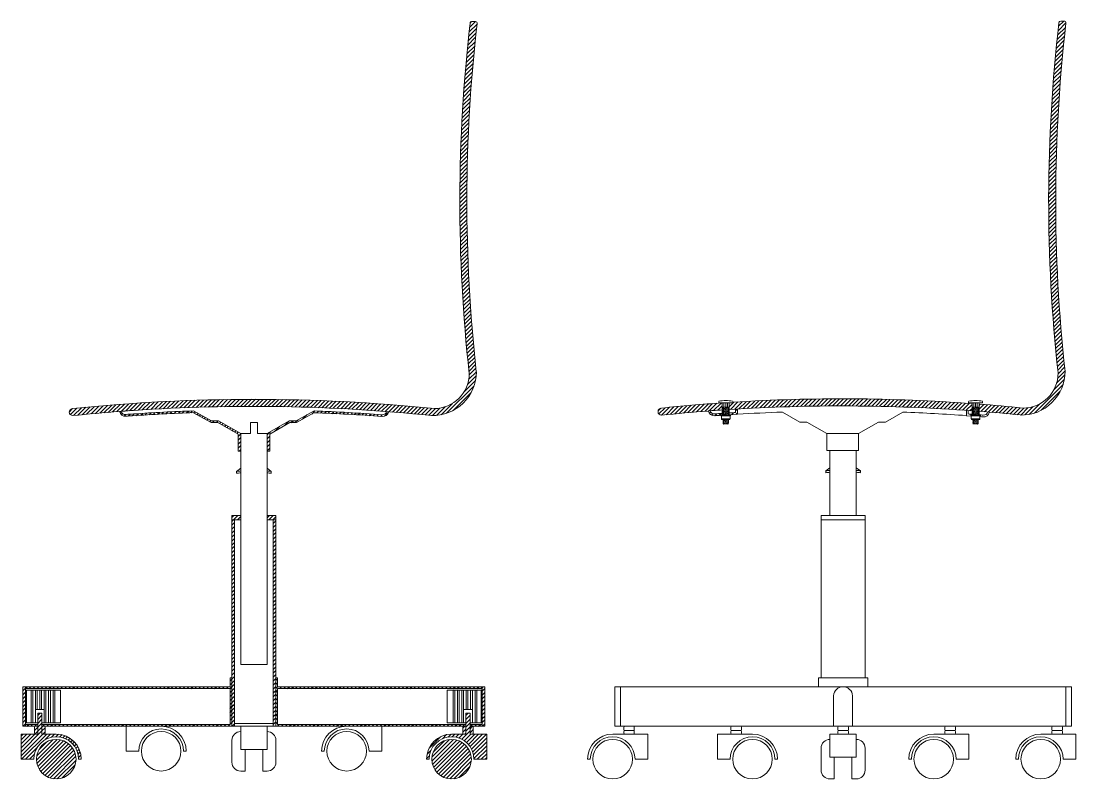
# Model space of a CAD drawing. Header units: millimetres. Extents: x 1744 to 3667, y -56 to 1503.
# Drawn here: x 1915.1 to 2035.2, y -21 to 65.3 of the extents above; entities that cross this region are included whole.
import ezdxf

# ---------------------------------------------------------------- set-up
doc = ezdxf.new("R2010")
doc.units = ezdxf.units.MM
doc.header["$LTSCALE"] = 100
doc.linetypes.add('CONTINUA', pattern=[0])
doc.layers.add('A-FURN', color=8, linetype='Continuous', lineweight=18)
doc.layers.add('SQUADRA', color=7, linetype='Continuous')

msp = doc.modelspace()

# ---------------------------------------------------------------- hatches: boundary and pattern name
at = {"layer": 'SQUADRA', "linetype": 'CONTINUA', "ltscale": 0.02}
h = msp.add_hatch(dxfattribs=at)
h.set_pattern_fill('ANSI31', color=4, scale=0.1)
h.paths.add_polyline_path([(1920.9, 21.18, 0.91506), (1921.02, 20.39, -0.006716), (1926.3, 20.86, -0.00199), (1927.89, 20.97, -0.04249), (1961.81, 20.39, 0.421254), (1966.92, 25.39, -0.056407), (1967.01, 65.04, 0.448318), (1966.81, 65.26), (1966.41, 65.26, 0.38101), (1966.21, 65.08, 0.056176), (1966.12, 25.19, -0.414214), (1962.12, 21.19, 0.051272)])
h = msp.add_hatch(dxfattribs=at)
h.set_pattern_fill('ANSI31', color=4, scale=0.1)
h.paths.add_polyline_path([(2034.03, 65.09, 0.448318), (2033.83, 65.32), (2033.44, 65.32, 0.38101), (2033.24, 65.14, 0.056176), (2033.14, 25.24, -0.414214), (2029.14, 21.24, 0.006217), (2024.15, 21.69), (2024.15, 21.36), (2024.15, 20.88, -0.005884), (2028.84, 20.45, 0.421254), (2033.94, 25.44, -0.056407)])
h = msp.add_hatch(dxfattribs=at)
h.set_pattern_fill('ANSI31', color=4, scale=0.1)
h.paths.add_polyline_path([(1994.91, 21.83, 0.008605), (1988, 21.24), (1988, 20.44, -0.006767), (1993.32, 20.92, -0.00199), (1994.91, 21.03)])
h.paths.add_polyline_path([(1988, 21.24, 1), (1988, 20.44)])
h = msp.add_hatch(dxfattribs=at)
h.set_pattern_fill('ANSI31', color=4, scale=0.1)
h.paths.add_polyline_path([(1996.1, 21.91), (1996.1, 21.86), (1995.71, 21.86), (1995.71, 21.36), (1995.71, 21.09, -0.034584), (2023.35, 20.94), (2023.35, 21.36), (2023.35, 21.75, 0.03385)])
h = msp.add_hatch(dxfattribs=at)
h.set_pattern_fill('ANSI31', color=4, scale=0.1)
h.paths.add_polyline_path([(1937.56, 19.79), (1936.78, 19.79), (1934.74, 20.92, 0.008589), (1927.89, 20.57, 0.00109), (1927.02, 20.51, -0.356049), (1926.5, 20.87, 0.000254), (1926.3, 20.86, 0.372332), (1927.03, 20.31, -0.000879), (1927.73, 20.36, -0.008801), (1934.74, 20.72), (1936.73, 19.59), (1937.51, 19.59), (1939.8, 18.28), (1939.8, 16.34), (1940.1, 16.34), (1940.1, 18.34)])
h = msp.add_hatch(dxfattribs=at)
h.set_pattern_fill('ANSI31', color=4, scale=0.1)
h.paths.add_polyline_path([(1948.46, 20.92), (1946.41, 19.79), (1945.63, 19.79), (1943.1, 18.34), (1943.1, 16.34), (1943.4, 16.34), (1943.4, 18.28), (1945.68, 19.59), (1946.46, 19.59), (1948.43, 20.71, -0.009732), (1956.18, 20.29, 0.380889), (1956.93, 20.83, 0.000252), (1956.73, 20.85, -0.356615), (1956.22, 20.49, 0.009233)])
h = msp.add_hatch(dxfattribs=at)
h.set_pattern_fill('ANSI31', color=4, scale=0.1)
h.set_pattern_definition([(45, (1991.91026, 21.3596), (-0.224506, 0.224506), [])])
h.paths.add_polyline_path([(1994.91, 20.63, 0.00109), (1994.04, 20.57, -0.356049), (1993.53, 20.93, 0.000254), (1993.32, 20.92, 0.372332), (1994.06, 20.37, -0.000879), (1994.76, 20.42), (1994.76, 20.46), (1994.91, 20.46)])
h.paths.add_polyline_path([(1996.63, 21.14, 0.00025), (1996.43, 21.13), (1996.44, 20.73, 0.000912), (1995.71, 20.68), (1995.71, 20.47), (1996.64, 20.54)])
h = msp.add_hatch(dxfattribs=at)
h.set_pattern_fill('ANSI31', color=4, scale=0.1)
h.paths.add_polyline_path([(1940.1, 9.01), (1939.1, 9.01), (1939.1, 8.51), (1940.1, 8.51)])
h.paths.add_polyline_path([(1944.1, 9.01), (1943.1, 9.01), (1943.1, 8.51), (1944.1, 8.51)])
h.paths.add_polyline_path([(1939.4, 8.51), (1939.1, 8.51), (1939.1, -14.99), (1939.4, -14.99)])
h.paths.add_polyline_path([(1944.1, 8.51), (1943.8, 8.51), (1943.8, -14.99), (1944.1, -14.99)])
h = msp.add_hatch(dxfattribs=at)
h.set_pattern_fill('ANSI31', color=4, scale=0.1)
h.paths.add_polyline_path([(1939.1, -9.49), (1938.9, -9.49), (1938.9, -10.49), (1915.6, -10.49), (1915.6, -10.69), (1938.9, -10.69), (1938.9, -14.79), (1917.47, -14.79), (1917.47, -14.99), (1939.1, -14.99)])
h = msp.add_hatch(dxfattribs=at)
h.set_pattern_fill('ANSI31', color=4, scale=0.1)
h.set_pattern_definition([(45, (1944.29705, -10.48702), (-0.2245064, 0.2245064), [])])
h.paths.add_polyline_path([(1967.6, -10.49), (1944.3, -10.49), (1944.3, -9.49), (1944.1, -9.49), (1944.1, -14.99), (1965.72, -14.99), (1965.72, -14.79), (1944.3, -14.79), (1944.3, -10.69), (1967.6, -10.69)])
h.paths.add_polyline_path([(1967.9, -10.49), (1967.6, -10.49), (1967.6, -14.99), (1967.9, -14.99)])
h.paths.add_polyline_path([(1967.6, -14.79), (1966.21, -14.79), (1966.21, -14.99), (1967.6, -14.99)], flags=17)
h.paths.add_polyline_path([(1968.1, -15.89), (1966.21, -15.89), (1966.21, -14.59), (1966.21, -13.49), (1965.72, -13.49), (1965.72, -14.59), (1965.72, -15.89), (1964.1, -15.89, 0.414214), (1961.25, -18.74), (1961.55, -18.74, -1), (1966.65, -18.74), (1968.1, -18.74)])
h.paths.add_polyline_path([(1961.85, -18.74, 1), (1966.35, -18.74, 1)])
h = msp.add_hatch(dxfattribs=at)
h.set_pattern_fill('ANSI31', color=4, scale=0.1)
h.paths.add_polyline_path([(1915.6, -10.49), (1915.3, -10.49), (1915.3, -14.99), (1915.6, -14.99)])
h.paths.add_polyline_path([(1921.65, -18.74), (1921.95, -18.74, 0.414214), (1919.1, -15.89), (1917.47, -15.89), (1917.47, -14.59), (1917.47, -13.49), (1916.99, -13.49), (1916.99, -14.59), (1916.99, -15.89), (1915.1, -15.89), (1915.1, -18.74), (1916.55, -18.74, -1)])
h.paths.add_polyline_path([(1916.85, -18.74, 1), (1921.35, -18.74, 1)])
h = msp.add_hatch(dxfattribs=at)
h.set_pattern_fill('ANSI31', color=5, scale=0.1)
h.paths.add_polyline_path([(1965.72, -14.99), (1965.47, -14.99, 0.414214), (1965.37, -15.09), (1965.37, -15.59), (1965.37, -15.79, 0.414214), (1965.47, -15.89), (1965.72, -15.89)])
h.paths.add_polyline_path([(1966.57, -15.09, 0.414214), (1966.47, -14.99), (1966.21, -14.99), (1966.21, -15.89), (1966.47, -15.89, 0.414214), (1966.57, -15.79), (1966.57, -15.59)])
h.paths.add_polyline_path([(1916.99, -14.79), (1915.6, -14.79), (1915.6, -14.99), (1916.99, -14.99)])
h.paths.add_polyline_path([(1916.99, -14.99), (1916.73, -14.99, 0.414214), (1916.63, -15.09), (1916.63, -15.59), (1916.63, -15.79, 0.414214), (1916.73, -15.89), (1916.99, -15.89)])
h.paths.add_polyline_path([(1917.83, -15.09, 0.414214), (1917.73, -14.99), (1917.47, -14.99), (1917.47, -15.89), (1917.73, -15.89, 0.414214), (1917.83, -15.79), (1917.83, -15.59)])

# ---------------------------------------------------------------- linework, layer by layer
at = {"layer": 'A-FURN', "color": 5, "linetype": 'CONTINUA', "ltscale": 0.1}
for p, q in [((1966.81, 65.26), (1966.41, 65.26)), ((2033.83, 65.32), (2033.44, 65.32)), ((1934.74, 20.92), (1936.78, 19.79)), ((1934.74, 20.72), (1936.73, 19.59)), ((1948.46, 20.92), (1946.41, 19.79)), ((1948.43, 20.71), (1946.46, 19.59)), ((1937.51, 19.59), (1936.73, 19.59)), ((1937.56, 19.79), (1936.78, 19.79)), ((1937.51, 19.59), (1939.8, 18.28)), ((1937.56, 19.79), (1940.1, 18.34)), ((1942, 19.59), (1941.2, 19.59)), ((1945.63, 19.79), (1943.1, 18.34)), ((1945.68, 19.59), (1943.4, 18.28)), ((1945.63, 19.79), (1946.41, 19.79)), ((1945.68, 19.59), (1946.46, 19.59)), ((1939.8, 16.34), (1939.8, 18.28)), ((1940.1, 18.34), (1940.1, -7.97)), ((1940.1, 18.34), (1941.2, 18.34)), ((1942, 18.34), (1943.1, 18.34)), ((1943.1, 18.34), (1943.1, -7.97)), ((1943.4, 16.34), (1943.4, 18.28)), ((1940.1, 16.34), (1939.8, 16.34)), ((1943.3, 16.34), (1943.1, 16.34)), ((1943.1, 16.34), (1943.4, 16.34)), ((1939.1, 9.01), (1940.1, 9.01)), ((1939.1, 9.01), (1939.1, -14.99)), ((1939.1, 9.01), (1939.1, 8.51)), ((1939.1, 8.51), (1940.1, 8.51)), ((1939.4, 8.51), (1939.4, -14.99)), ((1943.8, 8.51), (1943.8, -14.99)), ((1944.1, 9.01), (1944.1, -14.99)), ((1938.9, -10.49), (1915.6, -10.49)), ((1938.9, -10.69), (1915.6, -10.69)), ((1938.9, -10.69), (1938.9, -14.79)), ((1944.3, -10.49), (1967.6, -10.49)), ((1944.3, -10.69), (1944.3, -14.79)), ((1944.3, -10.69), (1967.6, -10.69)), ((1916.99, -14.59), (1916.99, -13.49)), ((1916.99, -13.49), (1917.47, -13.49)), ((1917.47, -14.59), (1917.47, -13.49)), ((1966.21, -13.49), (1965.72, -13.49)), ((1965.72, -14.59), (1965.72, -13.49)), ((1966.21, -14.59), (1966.21, -13.49)), ((1916.99, -14.79), (1915.6, -14.79)), ((1916.63, -15.59), (1916.63, -15.09)), ((1916.63, -15.59), (1916.63, -15.79)), ((1938.9, -14.79), (1917.47, -14.79)), ((1917.83, -15.59), (1917.83, -15.09)), ((1917.83, -15.59), (1917.83, -15.79)), ((1944.3, -14.79), (1965.72, -14.79)), ((1965.37, -15.59), (1965.37, -15.09)), ((1965.37, -15.59), (1965.37, -15.79)), ((1966.21, -14.79), (1967.6, -14.79)), ((1966.57, -15.59), (1966.57, -15.09)), ((1966.57, -15.59), (1966.57, -15.79)), ((1915.1, -15.89), (1915.1, -18.74)), ((1916.99, -15.89), (1915.1, -15.89)), ((1919.1, -15.89), (1917.47, -15.89)), ((1968.1, -15.89), (1968.1, -18.74)), ((1915.1, -18.74), (1916.55, -18.74)), ((1968.1, -18.74), (1966.65, -18.74))]:
    msp.add_line(p, q, dxfattribs=at)
at = {"layer": 'A-FURN', "color": 3}
for p, q in [((1994.53, 22.01), (1994.53, 21.86)), ((1994.53, 21.86), (1996.1, 21.86)), ((1994.89, 21.86), (1995.73, 21.86)), ((1996.1, 22.01), (1996.1, 21.86)), ((2022.96, 22.01), (2022.96, 21.86)), ((2022.96, 21.86), (2024.53, 21.86)), ((2023.33, 21.86), (2024.17, 21.86)), ((2024.53, 22.01), (2024.53, 21.86)), ((1995.87, 20.46), (1994.76, 20.46)), ((1994.76, 20.38), (1994.76, 20.46)), ((1995.05, 21.31), (1995.35, 21.36)), ((1995.05, 21.21), (1995.6, 21.3)), ((1995.05, 21.11), (1995.6, 21.21)), ((1995.05, 21.01), (1995.6, 21.11)), ((1995.05, 20.91), (1995.6, 21.01)), ((1995.05, 20.82), (1995.6, 20.91)), ((1995.05, 20.72), (1995.6, 20.81)), ((1995.05, 20.62), (1995.6, 20.72)), ((1995.05, 20.52), (1995.6, 20.62)), ((1995.24, 20.46), (1995.6, 20.52)), ((1995.87, 20.46), (1995.87, 20.38)), ((2024.3, 20.46), (2023.2, 20.46)), ((2023.2, 20.38), (2023.2, 20.46)), ((2023.49, 21.31), (2023.79, 21.36)), ((2023.49, 21.21), (2024.03, 21.3)), ((2023.49, 21.11), (2024.03, 21.21)), ((2023.49, 21.01), (2024.03, 21.11)), ((2023.49, 20.91), (2024.03, 21.01)), ((2023.49, 20.82), (2024.03, 20.91)), ((2023.49, 20.72), (2024.03, 20.81)), ((2023.49, 20.62), (2024.03, 20.72)), ((2023.49, 20.52), (2024.03, 20.62)), ((2023.68, 20.46), (2024.03, 20.52)), ((2024.3, 20.46), (2024.3, 20.38)), ((1995.87, 20.38), (1994.76, 20.38)), ((1994.82, 20.38), (1994.82, 20.01)), ((1995.8, 20.01), (1994.82, 20.01)), ((1995.75, 19.96), (1994.88, 19.96)), ((1995.04, 19.64), (1995.59, 19.74)), ((1995.04, 19.54), (1995.59, 19.64)), ((1995.04, 19.45), (1995.59, 19.54)), ((1995.04, 19.45), (1995.53, 19.45)), ((1995.05, 19.93), (1995.18, 19.96)), ((1995.05, 19.84), (1995.6, 19.93)), ((1995.05, 19.74), (1995.6, 19.83)), ((1995.8, 20.38), (1995.8, 20.01)), ((2024.3, 20.38), (2023.2, 20.38)), ((2023.26, 20.38), (2023.26, 20.01)), ((2024.24, 20.01), (2023.26, 20.01)), ((2024.19, 19.96), (2023.31, 19.96)), ((2023.48, 19.64), (2024.03, 19.74)), ((2023.48, 19.54), (2024.03, 19.64)), ((2023.48, 19.45), (2024.02, 19.54)), ((2023.48, 19.45), (2023.97, 19.45)), ((2023.49, 19.93), (2023.62, 19.96)), ((2023.49, 19.84), (2024.03, 19.93)), ((2023.49, 19.74), (2024.03, 19.83)), ((2024.24, 20.38), (2024.24, 20.01))]:
    msp.add_line(p, q, dxfattribs=at)
at = {"layer": 'A-FURN', "color": 3, "linetype": 'CONTINUA', "ltscale": 0.02}
for p, q in [((1994.91, 21.86), (1994.91, 21.36)), ((1995.11, 21.86), (1995.11, 21.36)), ((1995.31, 21.86), (1995.31, 21.36)), ((1995.51, 21.86), (1995.51, 21.36)), ((1995.71, 21.86), (1995.71, 21.36)), ((2023.35, 21.86), (2023.35, 21.36)), ((2023.55, 21.86), (2023.55, 21.36)), ((2023.75, 21.86), (2023.75, 21.36)), ((2023.95, 21.86), (2023.95, 21.36)), ((2024.15, 21.86), (2024.15, 21.36)), ((1994.91, 21.36), (1994.91, 20.46)), ((1994.91, 21.36), (1995.71, 21.36)), ((1995.71, 21.36), (1995.71, 20.46)), ((2023.35, 21.36), (2023.35, 20.46)), ((2023.35, 21.36), (2024.15, 21.36)), ((2024.15, 21.36), (2024.15, 20.46))]:
    msp.add_line(p, q, dxfattribs=at)
at = {"layer": 'A-FURN', "color": 5, "linetype": 'CONTINUA', "ltscale": 0.02}
for p, q in [((1996.64, 20.54), (1995.71, 20.47)), ((1996.43, 21.14), (1996.44, 20.73)), ((1996.63, 21.14), (1996.64, 20.54)), ((2022.72, 20.98), (2022.72, 20.38)), ((2022.92, 20.97), (2022.92, 20.57)), ((1941.2, 18.34), (1941.2, 19.59)), ((1942, 19.59), (1942, 18.34)), ((2022.72, 20.38), (2023.26, 20.34)), ((1944.1, 9.01), (1943.1, 9.01)), ((1944.1, 8.51), (1943.1, 8.51)), ((1940.1, -7.97), (1942.8, -7.97)), ((1942.8, -7.97), (1943.1, -7.97)), ((1939.1, -9.49), (1938.9, -9.49)), ((1938.9, -10.49), (1938.9, -9.49)), ((1944.1, -9.49), (1944.3, -9.49)), ((1944.3, -10.49), (1944.3, -9.49)), ((1915.6, -14.99), (1916.99, -14.99)), ((1916.99, -14.59), (1916.99, -15.89)), ((1917.47, -14.99), (1939.4, -14.99)), ((1965.72, -14.99), (1943.8, -14.99)), ((1965.72, -14.59), (1965.72, -15.89)), ((1967.6, -14.99), (1966.21, -14.99)), ((1964.1, -15.89), (1965.72, -15.89)), ((1966.21, -15.89), (1968.1, -15.89))]:
    msp.add_line(p, q, dxfattribs=at)
at = {"layer": 'A-FURN', "color": 7, "linetype": 'CONTINUA', "ltscale": 0.1}
for p, q in [((2001.77, 20.78), (2003.75, 19.65)), ((2015.46, 20.77), (2013.49, 19.65)), ((2004.54, 19.65), (2003.75, 19.65)), ((2004.54, 19.65), (2006.82, 18.34)), ((2012.71, 19.65), (2010.42, 18.34)), ((2012.71, 19.65), (2013.49, 19.65)), ((2006.82, 16.4), (2006.82, 18.34)), ((2006.82, 18.34), (2010.42, 18.34)), ((2010.42, 16.4), (2010.42, 18.34)), ((2010.42, 16.4), (2006.82, 16.4)), ((2006.69, 14.1), (2007.17, 14.45)), ((2010.66, 14.1), (2010.17, 14.45)), ((1939.61, 14.04), (1940.1, 14.39)), ((1939.61, 13.82), (1939.61, 14.04)), ((1943.58, 14.04), (1943.1, 14.39)), ((1943.58, 13.82), (1943.58, 14.04)), ((2006.69, 13.89), (2006.69, 14.1)), ((2010.66, 13.89), (2010.66, 14.1)), ((1927.04, -14.99), (1927.04, -17.84)), ((1931.04, -14.99), (1927.04, -14.99)), ((1940.1, -14.99), (1940.1, -17.62)), ((1940.1, -15.59), (1940.1, -15.59)), ((1943.1, -14.99), (1943.1, -17.62)), ((1943.1, -14.99), (1943.1, -17.62)), ((1943.1, -15.59), (1943.1, -15.59)), ((1943.1, -15.59), (1943.1, -15.59)), ((1952.16, -14.99), (1956.16, -14.99)), ((1956.16, -14.99), (1956.16, -17.84)), ((1982.67, -14.99), (2034.67, -14.99)), ((1983.7, -15.39), (1983.7, -15.09)), ((1983.7, -15.59), (1983.7, -15.79)), ((1983.8, -15.49), (1984.8, -15.49)), ((1984.8, -15.49), (1983.8, -15.49)), ((1984.9, -15.39), (1984.9, -15.09)), ((1984.9, -15.59), (1984.9, -15.79)), ((1995.89, -15.39), (1995.89, -15.09)), ((1995.89, -15.59), (1995.89, -15.79)), ((1996.99, -15.49), (1995.99, -15.49)), ((1995.99, -15.49), (1996.99, -15.49)), ((1997.09, -15.39), (1997.09, -15.09)), ((1997.09, -15.59), (1997.09, -15.79)), ((2008.07, -15.39), (2008.07, -15.09)), ((2008.07, -15.59), (2008.07, -15.79)), ((2009.17, -14.99), (2008.17, -14.99)), ((2009.17, -15.49), (2008.17, -15.49)), ((2008.17, -15.49), (2009.17, -15.49)), ((2009.27, -15.39), (2009.27, -15.09)), ((2009.27, -15.59), (2009.27, -15.79)), ((2020.26, -15.39), (2020.26, -15.09)), ((2020.26, -15.59), (2020.26, -15.79)), ((2020.36, -15.49), (2021.36, -15.49)), ((2021.36, -15.49), (2020.36, -15.49)), ((2021.46, -15.39), (2021.46, -15.09)), ((2021.46, -15.59), (2021.46, -15.79)), ((2032.44, -15.39), (2032.44, -15.09)), ((2032.44, -15.59), (2032.44, -15.79)), ((2033.54, -14.99), (2032.54, -14.99)), ((2033.54, -15.49), (2032.54, -15.49)), ((2032.54, -15.49), (2033.54, -15.49)), ((2033.64, -15.39), (2033.64, -15.09)), ((2033.64, -15.59), (2033.64, -15.79)), ((1939.1, -16.59), (1939.1, -19.09)), ((1944.1, -16.59), (1944.1, -19.09)), ((1944.1, -16.59), (1944.1, -19.09)), ((1982.44, -15.89), (1986.44, -15.89)), ((1986.44, -15.89), (1986.44, -18.74)), ((1994.36, -15.89), (1994.36, -18.74)), ((1998.36, -15.89), (1994.36, -15.89)), ((2007.17, -15.89), (2007.17, -18.52)), ((2008.17, -15.89), (2007.17, -15.89)), ((2007.17, -16.49), (2007.17, -16.49)), ((2009.17, -15.89), (2008.17, -15.89)), ((2009.17, -15.89), (2010.17, -15.89)), ((2010.17, -15.89), (2010.17, -18.52)), ((2010.17, -16.49), (2010.17, -16.49)), ((2018.99, -15.89), (2022.99, -15.89)), ((2022.99, -15.89), (2022.99, -18.74)), ((2031.17, -15.89), (2035.17, -15.89)), ((2032.54, -15.89), (2033.54, -15.89)), ((2035.17, -15.89), (2035.17, -18.74)), ((1927.04, -17.84), (1928.49, -17.84)), ((1933.59, -17.84), (1933.89, -17.84)), ((1940.6, -17.62), (1940.6, -20.09)), ((1942.6, -17.62), (1942.6, -20.09)), ((1942.6, -17.62), (1942.6, -20.09)), ((1949.61, -17.84), (1949.31, -17.84)), ((1956.16, -17.84), (1954.71, -17.84)), ((2006.17, -17.49), (2006.17, -19.99)), ((2011.17, -17.49), (2011.17, -19.99)), ((1979.89, -18.74), (1979.59, -18.74)), ((1986.44, -18.74), (1984.99, -18.74)), ((1994.36, -18.74), (1995.81, -18.74)), ((2000.91, -18.74), (2001.21, -18.74)), ((2010.17, -18.52), (2007.17, -18.52)), ((2007.67, -18.52), (2007.67, -20.99)), ((2009.67, -18.52), (2009.67, -20.99)), ((2016.44, -18.74), (2016.14, -18.74)), ((2022.99, -18.74), (2021.54, -18.74)), ((2028.62, -18.74), (2028.32, -18.74)), ((2035.17, -18.74), (2033.72, -18.74)), ((1940.1, -20.09), (1940.6, -20.09)), ((1943.1, -20.09), (1942.6, -20.09)), ((1943.1, -20.09), (1942.6, -20.09)), ((2007.67, -20.99), (2007.17, -20.99)), ((2010.17, -20.99), (2009.67, -20.99))]:
    msp.add_line(p, q, dxfattribs=at)
at = {"layer": 'A-FURN', "color": 0, "linetype": 'CONTINUA', "ltscale": 0.1}
for p, q in [((2007.17, 16.4), (2007.17, 9.01)), ((2010.17, 16.4), (2010.17, 9.01)), ((2006.17, 9.01), (2006.17, -9.49)), ((2011.17, 9.01), (2006.17, 9.01)), ((2011.17, 8.51), (2006.17, 8.51)), ((2011.17, 9.01), (2011.17, -9.49)), ((2011.17, 9.01), (2011.17, 8.51)), ((2005.87, -9.49), (2005.87, -10.49)), ((2011.47, -9.49), (2005.87, -9.49)), ((2011.47, -9.49), (2011.47, -10.49)), ((2006.17, -10.49), (1982.67, -10.49)), ((1982.67, -10.49), (1982.67, -14.99)), ((1983.32, -10.49), (1983.32, -14.99)), ((2011.17, -10.49), (2006.17, -10.49)), ((2011.17, -10.49), (2034.67, -10.49)), ((2034.02, -10.49), (2034.02, -14.99)), ((2034.67, -10.49), (2034.67, -14.99)), ((2007.59, -14.99), (2007.59, -11.52)), ((2009.75, -14.99), (2009.75, -11.52))]:
    msp.add_line(p, q, dxfattribs=at)
at = {"layer": 'A-FURN', "color": 10, "linetype": 'CONTINUA', "ltscale": 0.1}
for p, q in [((1915.3, -10.49), (1915.3, -14.99)), ((1915.6, -10.49), (1915.6, -14.99)), ((1967.6, -10.49), (1967.6, -14.99)), ((1967.9, -10.49), (1967.9, -14.99)), ((1919.6, -10.89), (1919.6, -14.59)), ((1963.6, -10.89), (1963.6, -14.59))]:
    msp.add_line(p, q, dxfattribs=at)
at = {"layer": 'A-FURN', "color": 10, "linetype": 'CONTINUA', "ltscale": 0.02}
for p, q in [((1915.3, -10.49), (1915.6, -10.49)), ((1967.9, -10.49), (1967.6, -10.49)), ((1919.6, -10.89), (1915.6, -10.89)), ((1915.73, -14.59), (1915.73, -10.89)), ((1916.23, -14.59), (1916.23, -10.89)), ((1916.43, -14.59), (1916.43, -10.89)), ((1916.73, -13.07), (1916.73, -10.89)), ((1916.93, -13.07), (1916.93, -10.89)), ((1917.23, -13.07), (1917.23, -10.89)), ((1917.43, -13.07), (1917.43, -10.89)), ((1917.73, -13.07), (1917.73, -10.89)), ((1917.93, -14.59), (1917.93, -10.89)), ((1918.23, -14.59), (1918.23, -10.89)), ((1918.43, -14.59), (1918.43, -10.89)), ((1918.73, -14.59), (1918.73, -10.89)), ((1918.93, -14.59), (1918.93, -10.89)), ((1963.6, -10.89), (1967.6, -10.89)), ((1964.27, -14.59), (1964.27, -10.89)), ((1964.47, -14.59), (1964.47, -10.89)), ((1964.77, -14.59), (1964.77, -10.89)), ((1964.97, -14.59), (1964.97, -10.89)), ((1965.27, -14.59), (1965.27, -10.89)), ((1965.47, -13.07), (1965.47, -10.89)), ((1965.77, -13.07), (1965.77, -10.89)), ((1965.97, -13.07), (1965.97, -10.89)), ((1966.27, -13.07), (1966.27, -10.89)), ((1966.47, -13.07), (1966.47, -10.89)), ((1966.77, -14.59), (1966.77, -10.89)), ((1966.97, -14.59), (1966.97, -10.89)), ((1967.47, -14.59), (1967.47, -10.89)), ((1916.73, -14.59), (1916.73, -13.07)), ((1916.73, -13.07), (1917.73, -13.07)), ((1917.73, -14.59), (1917.73, -13.07)), ((1965.47, -14.59), (1965.47, -13.07)), ((1966.47, -13.07), (1965.47, -13.07)), ((1966.47, -14.59), (1966.47, -13.07)), ((1915.3, -14.99), (1915.6, -14.99)), ((1916.99, -14.59), (1915.6, -14.59)), ((1919.6, -14.59), (1917.47, -14.59)), ((1963.6, -14.59), (1965.72, -14.59)), ((1966.21, -14.59), (1967.6, -14.59)), ((1967.9, -14.99), (1967.6, -14.99))]:
    msp.add_line(p, q, dxfattribs=at)
at = {"layer": 'A-FURN', "color": 4, "linetype": 'CONTINUA', "ltscale": 0.1}
for p, q in [((1916.99, -14.99), (1916.73, -14.99)), ((1966.21, -14.99), (1966.47, -14.99)), ((1921.65, -18.74), (1921.95, -18.74)), ((1961.55, -18.74), (1961.25, -18.74))]:
    msp.add_line(p, q, dxfattribs=at)
at = {"layer": 'A-FURN', "color": 4, "linetype": 'CONTINUA', "ltscale": 0.02}
for p, q in [((1917.47, -14.59), (1917.47, -15.89)), ((1966.21, -14.59), (1966.21, -15.89))]:
    msp.add_line(p, q, dxfattribs=at)
at = {"layer": 'A-FURN', "color": 7, "linetype": 'CONTINUA', "ltscale": 0.02}
for p, q in [((1939.4, -14.69), (1943.8, -14.69)), ((1939.4, -14.99), (1943.8, -14.99)), ((1940.1, -17.62), (1943.1, -17.62))]:
    msp.add_line(p, q, dxfattribs=at)
at = {"layer": 'A-FURN', "color": 4, "linetype": 'CONTINUA', "ltscale": 0.02}
msp.add_lwpolyline([(1917.73, -14.99), (1917.47, -14.99)], dxfattribs=at)
at = {"layer": 'A-FURN', "color": 5, "linetype": 'CONTINUA', "ltscale": 0.02}
msp.add_lwpolyline([(1965.47, -14.99), (1965.72, -14.99)], dxfattribs=at)
at = {"layer": 'A-FURN', "color": 7, "linetype": 'CONTINUA', "ltscale": 0.1}
for centre in [(1931.04, -17.84), (1952.16, -17.84), (1982.44, -18.74), (1998.36, -18.74), (2018.99, -18.74), (2031.17, -18.74)]:
    msp.add_circle(centre, 2.25, dxfattribs=at)
at = {"layer": 'A-FURN', "color": 5, "linetype": 'CONTINUA', "ltscale": 0.1}
for centre in [(1919.1, -18.74), (1964.1, -18.74)]:
    msp.add_circle(centre, 2.25, dxfattribs=at)
for centre, radius, start, end in [((2143.15, 44.7), 178.11, 173.4306, 186.2912), ((2142.13, 44.8), 176.29, 173.4094, 186.3237), ((1966.41, 65.06), 0.2, 90, 173.7665), ((1966.81, 65.06), 0.2, 353.7488, 90), ((2210.18, 44.76), 178.11, 173.4306, 186.2912), ((2209.16, 44.86), 176.29, 173.4094, 186.3237), ((2033.44, 65.12), 0.2, 90, 173.7665), ((2033.83, 65.12), 0.2, 353.7488, 90), ((1961.93, 25.38), 4.99, 268.684, 0.0577), ((2028.95, 25.44), 4.99, 268.684, 0.0577), ((2029.14, 25.24), 4, 270, 0), ((1962.12, 25.19), 4, 270, 0), ((1941.55, -179.27), 201.51, 84.1414, 95.8586), ((2008.57, -179.21), 201.51, 93.8866, 95.8586), ((2008.57, -179.21), 201.51, 85.7942, 93.549), ((2008.57, -179.21), 201.51, 84.1414, 85.5661), ((1920.98, 20.79), 0.4, 90, 270), ((1941.14, -175.97), 197.39, 94.3111, 95.8621), ((1941.45, -178.56), 200, 93.8874, 94.3435), ((1926.98, 21.01), 0.7, 192.4575, 274.1451), ((1926.98, 21.01), 0.5, 195.7522, 274.1451), ((1941.45, -178.56), 199.6, 93.8952, 94.1451), ((1941.45, -178.56), 199.4, 91.9266, 93.9435), ((1941.45, -178.56), 200, 84.1552, 93.8874), ((1941.45, -178.58), 199.62, 91.9266, 93.8951), ((1941.45, -178.56), 199.4, 85.7617, 87.9921), ((1940.55, -189.33), 210.4, 85.7347, 87.8475), ((1956.25, 20.98), 0.697, 264.265, 347.6702), ((1956.25, 20.99), 0.5, 264.3536, 343.7656), ((1988, 20.84), 0.4, 90, 270), ((2008.16, -175.92), 197.39, 94.3111, 95.8621), ((2008.47, -178.5), 200, 93.8874, 94.3435), ((1994.01, 21.07), 0.7, 192.4575, 274.1451), ((1994.01, 21.07), 0.5, 195.7522, 274.1451), ((2008.47, -178.5), 199.6, 93.8952, 94.1451), ((2008.47, -178.5), 199.4, 93.9435, 94.1451), ((2008.47, -178.54), 200.03, 85.7339, 93.6567), ((2008.47, -178.52), 199.62, 93.456, 93.665), ((2008.47, -178.5), 199.6, 85.725, 85.8476), ((2008.47, -178.5), 200, 84.1552, 85.5038), ((2008.47, -178.5), 199.6, 85.357, 85.4947), ((2024.66, 20.94), 0.7, 264.3536, 346.0412), ((2024.66, 20.94), 0.5, 266.5513, 343.7656), ((1941.45, -178.56), 199.4, 93.9435, 94.1451), ((2008.47, -178.5), 199.4, 85.3635, 85.4641), ((1916.73, -15.09), 0.1, 90, 180), ((1917.73, -15.09), 0.1, 0, 90), ((1965.47, -15.09), 0.1, 90, 180), ((1966.47, -15.09), 0.1, 0, 90), ((1919.1, -18.74), 2.55, 0, 180), ((1916.73, -15.79), 0.1, 180, 270), ((1917.73, -15.79), 0.1, 270, 360), ((1919.1, -18.74), 2.85, 0, 90), ((1964.1, -18.74), 2.85, 90, 180), ((1964.1, -18.74), 2.55, 0, 180), ((1965.47, -15.79), 0.1, 180, 270), ((1966.47, -15.79), 0.1, 270, 0)]:
    msp.add_arc(centre, radius, start, end, dxfattribs=at)
at = {"layer": 'A-FURN', "color": 3}
for centre, radius, start, end in [((1995.31, 18.47), 3.63, 77.5004, 102.4996), ((2023.75, 18.47), 3.63, 77.5004, 102.4996), ((1994.88, 20), 0.048, 174.7365, 260.5784), ((1995.74, 20), 0.048, 279.4216, 5.2635), ((2023.32, 20), 0.048, 174.7365, 260.5784), ((2024.18, 20), 0.048, 279.4216, 5.2635)]:
    msp.add_arc(centre, radius, start, end, dxfattribs=at)
at = {"layer": 'A-FURN', "color": 3, "lineweight": 25}
for centre, radius, start, end in [((1995.08, 21.35), 0.0541, 172.6021, 238.9637), ((1995.08, 21.26), 0.0542, 144.9654, 238.9275), ((1995.08, 21.16), 0.0541, 144.9628, 238.9539), ((1995.08, 20.96), 0.0541, 144.9233, 238.9766), ((1995.08, 20.86), 0.0541, 144.9489, 238.9637), ((1995.08, 20.77), 0.0542, 144.9654, 238.9275), ((1995.08, 20.67), 0.0541, 144.9628, 238.9539), ((1995.08, 20.57), 0.0541, 144.881, 239.0316), ((1995.08, 20.47), 0.0542, 144.9641, 193.3715), ((1995.21, 21.16), 0.223, 138.1212, 144.8882), ((1995.21, 21.06), 0.219, 138.0511, 144.9583), ((1995.1, 21.06), 0.0686, 134.3312, 225.6617), ((1995.21, 20.87), 0.214, 138.0079, 145.0556), ((1995.21, 20.77), 0.223, 138.1212, 144.8882), ((1995.21, 20.67), 0.223, 138.1212, 144.8882), ((1995.21, 20.57), 0.219, 138.0511, 144.9583), ((1995.22, 20.47), 0.228, 138.1914, 144.818), ((1995.22, 20.37), 0.228, 138.1914, 144.818), ((1995.57, 21.35), 0.0542, 301.0725, 10.0934), ((1995.43, 21.16), 0.219, 35.0417, 41.9489), ((1995.57, 21.25), 0.0541, 301.0461, 35.0372), ((1995.43, 21.05), 0.228, 35.182, 41.8086), ((1995.57, 21.16), 0.0541, 300.9684, 35.119), ((1995.56, 21.06), 0.0584, 302.8341, 57.1659), ((1995.43, 20.96), 0.228, 35.182, 41.8086), ((1995.43, 20.86), 0.223, 35.1118, 41.8788), ((1995.57, 20.96), 0.0541, 301.0363, 35.0511), ((1995.43, 20.76), 0.223, 35.1118, 41.8788), ((1995.57, 20.86), 0.0542, 301.0725, 35.0346), ((1995.43, 20.67), 0.219, 35.0417, 41.9489), ((1995.57, 20.76), 0.0541, 301.0461, 35.0372), ((1995.43, 20.56), 0.228, 35.182, 41.8086), ((1995.57, 20.66), 0.0541, 300.9684, 35.119), ((1995.43, 20.47), 0.228, 35.182, 41.8086), ((1995.57, 20.57), 0.0542, 301.0712, 35.0359), ((1995.43, 20.37), 0.219, 35.038, 41.9453), ((1995.57, 20.47), 0.0541, 349.3614, 35.0367), ((2023.51, 21.35), 0.0541, 172.6021, 238.9637), ((2023.51, 21.26), 0.0542, 144.9654, 238.9275), ((2023.51, 21.16), 0.0541, 144.9628, 238.9539), ((2023.53, 21.06), 0.0686, 134.3312, 225.6617), ((2023.51, 20.96), 0.0541, 144.9233, 238.9766), ((2023.51, 20.86), 0.0541, 144.9489, 238.9637), ((2023.51, 20.77), 0.0542, 144.9654, 238.9275), ((2023.51, 20.67), 0.0541, 144.9628, 238.9539), ((2023.51, 20.57), 0.0541, 144.881, 239.0316), ((2023.51, 20.47), 0.0542, 144.9641, 193.3715), ((2023.65, 21.16), 0.223, 138.1212, 144.8882), ((2023.65, 21.06), 0.219, 138.0511, 144.9583), ((2023.64, 20.87), 0.214, 138.0079, 145.0556), ((2023.65, 20.77), 0.223, 138.1212, 144.8882), ((2023.65, 20.67), 0.223, 138.1212, 144.8882), ((2023.65, 20.57), 0.219, 138.0511, 144.9583), ((2023.66, 20.47), 0.228, 138.1914, 144.818), ((2023.66, 20.37), 0.228, 138.1914, 144.818), ((2024.01, 21.35), 0.0542, 301.0725, 10.0934), ((2023.87, 21.16), 0.219, 35.0417, 41.9489), ((2024.01, 21.25), 0.0541, 301.0461, 35.0372), ((2023.86, 21.05), 0.228, 35.182, 41.8086), ((2024.01, 21.16), 0.0541, 300.9684, 35.119), ((2024, 21.06), 0.0584, 302.8341, 57.1659), ((2023.86, 20.96), 0.228, 35.182, 41.8086), ((2023.87, 20.86), 0.223, 35.1118, 41.8788), ((2024.01, 20.96), 0.0541, 301.0363, 35.0511), ((2023.87, 20.76), 0.223, 35.1118, 41.8788), ((2024.01, 20.86), 0.0542, 301.0725, 35.0346), ((2023.87, 20.67), 0.219, 35.0417, 41.9489), ((2024.01, 20.76), 0.0541, 301.0461, 35.0372), ((2023.86, 20.56), 0.228, 35.182, 41.8086), ((2024.01, 20.66), 0.0541, 300.9684, 35.119), ((2023.86, 20.47), 0.228, 35.182, 41.8086), ((2024.01, 20.57), 0.0542, 301.0712, 35.0359), ((2023.87, 20.37), 0.219, 35.038, 41.9453), ((2024.01, 20.47), 0.0541, 349.3614, 35.0367), ((1995.07, 19.59), 0.0542, 145.0485, 238.8693), ((1995.07, 19.49), 0.054, 144.8794, 234.9001), ((1995.08, 19.88), 0.0542, 144.9043, 238.9656), ((1995.08, 19.79), 0.0584, 122.9116, 237.0884), ((1995.08, 19.69), 0.054, 144.8794, 234.9001), ((1995.09, 19.58), 0.0735, 125.7802, 148.4849), ((1995.21, 19.39), 0.223, 138.1483, 144.9152), ((1995.08, 19.98), 0.0542, 205.0943, 238.9656), ((1995.21, 19.79), 0.213, 137.8879, 144.9503), ((1995.21, 19.59), 0.223, 138.1483, 144.9152), ((1995.54, 19.51), 0.0599, 265.2611, 36.8678), ((1995.57, 19.78), 0.0492, 293.1924, 37.477), ((1995.44, 19.6), 0.206, 34.8311, 42.1595), ((1995.57, 19.69), 0.0526, 295.9805, 35.6964), ((1995.42, 19.49), 0.223, 35.0848, 41.8517), ((1995.57, 19.59), 0.0493, 293.2904, 37.3953), ((1995.57, 19.98), 0.0542, 301.0344, 337.8709), ((1995.44, 19.79), 0.206, 34.8311, 42.1595), ((1995.57, 19.88), 0.0542, 301.1307, 34.9515), ((1995.44, 19.69), 0.206, 34.8311, 42.1595), ((2023.51, 19.59), 0.0542, 145.0485, 238.8693), ((2023.51, 19.49), 0.054, 144.8794, 234.9001), ((2023.51, 19.98), 0.0542, 205.0943, 238.9656), ((2023.51, 19.88), 0.0542, 144.9043, 238.9656), ((2023.52, 19.79), 0.0584, 122.9116, 237.0884), ((2023.51, 19.69), 0.054, 144.8794, 234.9001), ((2023.52, 19.58), 0.0735, 125.7802, 148.4849), ((2023.65, 19.39), 0.223, 138.1483, 144.9152), ((2023.64, 19.79), 0.213, 137.8879, 144.9503), ((2023.65, 19.59), 0.223, 138.1483, 144.9152), ((2023.98, 19.51), 0.0599, 265.2611, 36.8678), ((2024, 19.59), 0.0493, 293.2904, 37.3953), ((2024.01, 19.98), 0.0542, 301.0344, 337.8709), ((2023.88, 19.79), 0.206, 34.8311, 42.1595), ((2024.01, 19.88), 0.0542, 301.1307, 34.9515), ((2023.88, 19.69), 0.206, 34.8311, 42.1595), ((2024.01, 19.78), 0.0492, 293.1924, 37.477), ((2023.88, 19.6), 0.206, 34.8311, 42.1595), ((2024, 19.69), 0.0526, 295.9805, 35.6964), ((2023.86, 19.49), 0.223, 35.0848, 41.8517)]:
    msp.add_arc(centre, radius, start, end, dxfattribs=at)
at = {"layer": 'A-FURN', "color": 7, "linetype": 'CONTINUA', "ltscale": 0.1}
for centre, radius, start, end in [((2008.47, -178.5), 199.4, 91.9266, 93.4009), ((2008.47, -178.5), 199.4, 85.901, 87.9921), ((1941.6, -2.96), 17.11, 95.0285, 96.6635), ((1941.6, -3.17), 17.11, 95.0285, 96.6635), ((1941.6, -2.96), 17.11, 83.3365, 84.9715), ((1941.6, -3.17), 17.11, 83.3365, 84.9715), ((2008.67, -2.9), 17.11, 95.0285, 96.6635), ((2008.67, -3.11), 17.11, 95.0285, 96.6635), ((2008.67, -2.9), 17.11, 83.3365, 84.9715), ((2008.67, -3.11), 17.11, 83.3365, 84.9715), ((1931.04, -17.84), 2.55, 0, 180), ((1931.04, -17.84), 2.85, 0, 90), ((1940.1, -16.59), 1, 90, 180), ((1943.1, -16.59), 1, 0, 90), ((1943.1, -16.59), 1, 0, 90), ((1952.16, -17.84), 2.85, 90, 180), ((1952.16, -17.84), 2.55, 0, 180), ((1983.8, -15.09), 0.1, 90, 180), ((1983.8, -15.39), 0.1, 180, 270), ((1983.8, -15.59), 0.1, 90, 180), ((1984.8, -15.09), 0.1, 0, 90), ((1984.8, -15.39), 0.1, 270, 0), ((1984.8, -15.59), 0.1, 360, 90), ((1995.99, -15.09), 0.1, 90, 180), ((1995.99, -15.39), 0.1, 180, 270), ((1995.99, -15.59), 0.1, 90, 180), ((1996.99, -15.09), 0.1, 0, 90), ((1996.99, -15.39), 0.1, 270, 0), ((1996.99, -15.59), 0.1, 0, 90), ((2008.17, -15.09), 0.1, 90, 180), ((2008.17, -15.39), 0.1, 180, 270), ((2008.17, -15.59), 0.1, 90, 180), ((2009.17, -15.09), 0.1, 0, 90), ((2009.17, -15.39), 0.1, 270, 0), ((2009.17, -15.59), 0.1, 0, 90), ((2020.36, -15.09), 0.1, 90, 180), ((2020.36, -15.39), 0.1, 180, 270), ((2020.36, -15.59), 0.1, 90, 180), ((2021.36, -15.09), 0.1, 0, 90), ((2021.36, -15.39), 0.1, 270, 0), ((2021.36, -15.59), 0.1, 360, 90), ((2032.54, -15.09), 0.1, 90, 180), ((2032.54, -15.39), 0.1, 180, 270), ((2032.54, -15.59), 0.1, 90, 180), ((2033.54, -15.09), 0.1, 0, 90), ((2033.54, -15.39), 0.1, 270, 0), ((2033.54, -15.59), 0.1, 0, 90), ((1982.44, -18.74), 2.85, 90, 180), ((1982.44, -18.74), 2.55, 0, 180), ((1983.8, -15.79), 0.1, 180, 270), ((1984.8, -15.79), 0.1, 270, 360), ((1998.36, -18.74), 2.55, 0, 180), ((1995.99, -15.79), 0.1, 180, 270), ((1996.99, -15.79), 0.1, 270, 0), ((1998.36, -18.74), 2.85, 0, 90), ((2007.17, -17.49), 1, 90, 180), ((2008.17, -15.79), 0.1, 180, 270), ((2009.17, -15.79), 0.1, 270, 0), ((2010.17, -17.49), 1, 0, 90), ((2018.99, -18.74), 2.85, 90, 180), ((2018.99, -18.74), 2.55, 0, 180), ((2020.36, -15.79), 0.1, 180, 270), ((2021.36, -15.79), 0.1, 270, 360), ((2031.17, -18.74), 2.85, 90, 180), ((2031.17, -18.74), 2.55, 0, 180), ((2032.54, -15.79), 0.1, 180, 270), ((2033.54, -15.79), 0.1, 270, 0), ((1940.1, -19.09), 1, 180, 270), ((1943.1, -19.09), 1, 270, 0), ((1943.1, -19.09), 1, 270, 0), ((2007.17, -19.99), 1, 180, 270), ((2010.17, -19.99), 1, 270, 0)]:
    msp.add_arc(centre, radius, start, end, dxfattribs=at)
at = {"layer": 'A-FURN', "color": 0, "linetype": 'CONTINUA', "ltscale": 0.1}
msp.add_arc((2008.67, -11.57), 1.08, 3.1218, 176.8782, dxfattribs=at)

doc.saveas('drawing.dxf')
